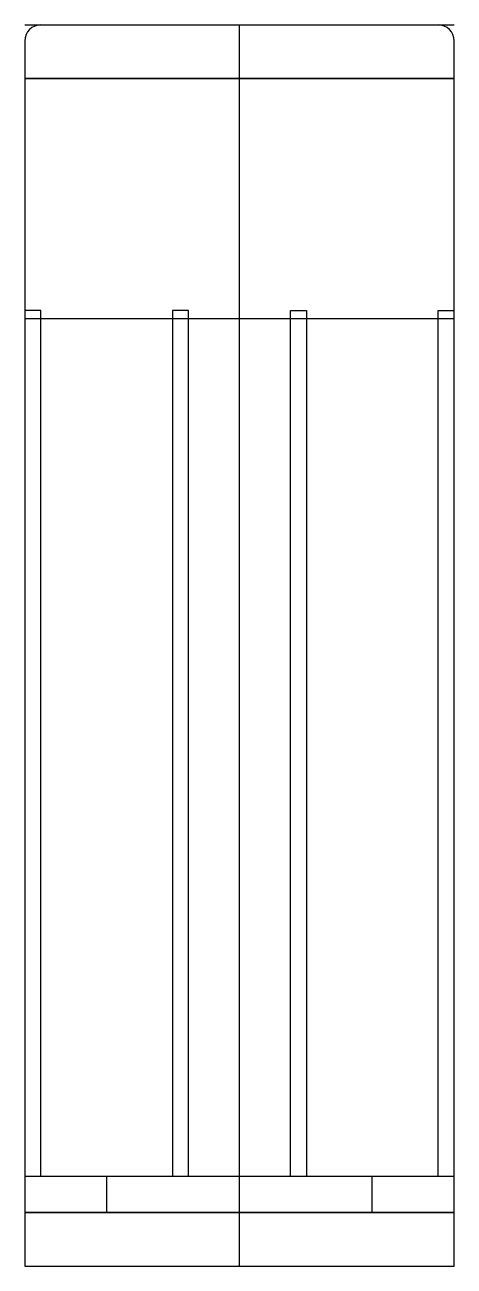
# Model space of a CAD drawing. Extents: x -40 to 40, y 0 to 232.
import ezdxf

# ---------------------------------------------------------------- set-up
doc = ezdxf.new("R2010")
doc.units = 0
doc.layers.get('0').update_dxf_attribs({"linetype": 'CONTINUOUS'})

msp = doc.modelspace()

# ---------------------------------------------------------------- linework, layer by layer
at = {"linetype": 'CONTINUOUS'}
for p, q in [((-40, 231.5), (40, 231.5)), ((-37, 231.5), (37, 231.5)), ((0, 0), (0, 231.5)), ((-40, 228.5), (-40, 10)), ((40, 10), (40, 228.5)), ((40, 221.5), (-40, 221.5)), ((-40, 221.5), (40, 221.5)), ((-37, 178.2), (-40, 178.2)), ((40, 176.7), (-40, 176.7)), ((-37, 16.7), (-37, 178.2)), ((-12.5, 176.7), (-37, 176.7)), ((-12.5, 178.2), (-12.5, 16.7)), ((-9.5, 178.2), (-12.5, 178.2)), ((-9.5, 16.7), (-9.5, 178.2)), ((9.5, 176.7), (-9.5, 176.7)), ((9.5, 178.2), (12.5, 178.2)), ((9.5, 16.7), (9.5, 178.2)), ((12.5, 178.2), (12.5, 16.7)), ((37, 176.7), (12.5, 176.7)), ((37, 16.7), (37, 178.2)), ((37, 178.2), (40, 178.2)), ((40, 16.7), (-40, 16.7)), ((-24.75, 10), (-24.75, 16.7)), ((24.75, 10), (24.75, 16.7)), ((40, 10), (-40, 10)), ((40, 10), (-40, 10)), ((-40, 10), (-40, 0)), ((-40, 10), (40, 10)), ((40, 0), (40, 10)), ((-40, 0), (40, 0)), ((-40, 0), (40, 0))]:
    msp.add_line(p, q, dxfattribs=at)
for centre, start, end in [((-37, 228.5), 90, 180), ((37, 228.5), 0, 90)]:
    msp.add_arc(centre, 3, start, end, dxfattribs=at)

doc.saveas('drawing.dxf')
